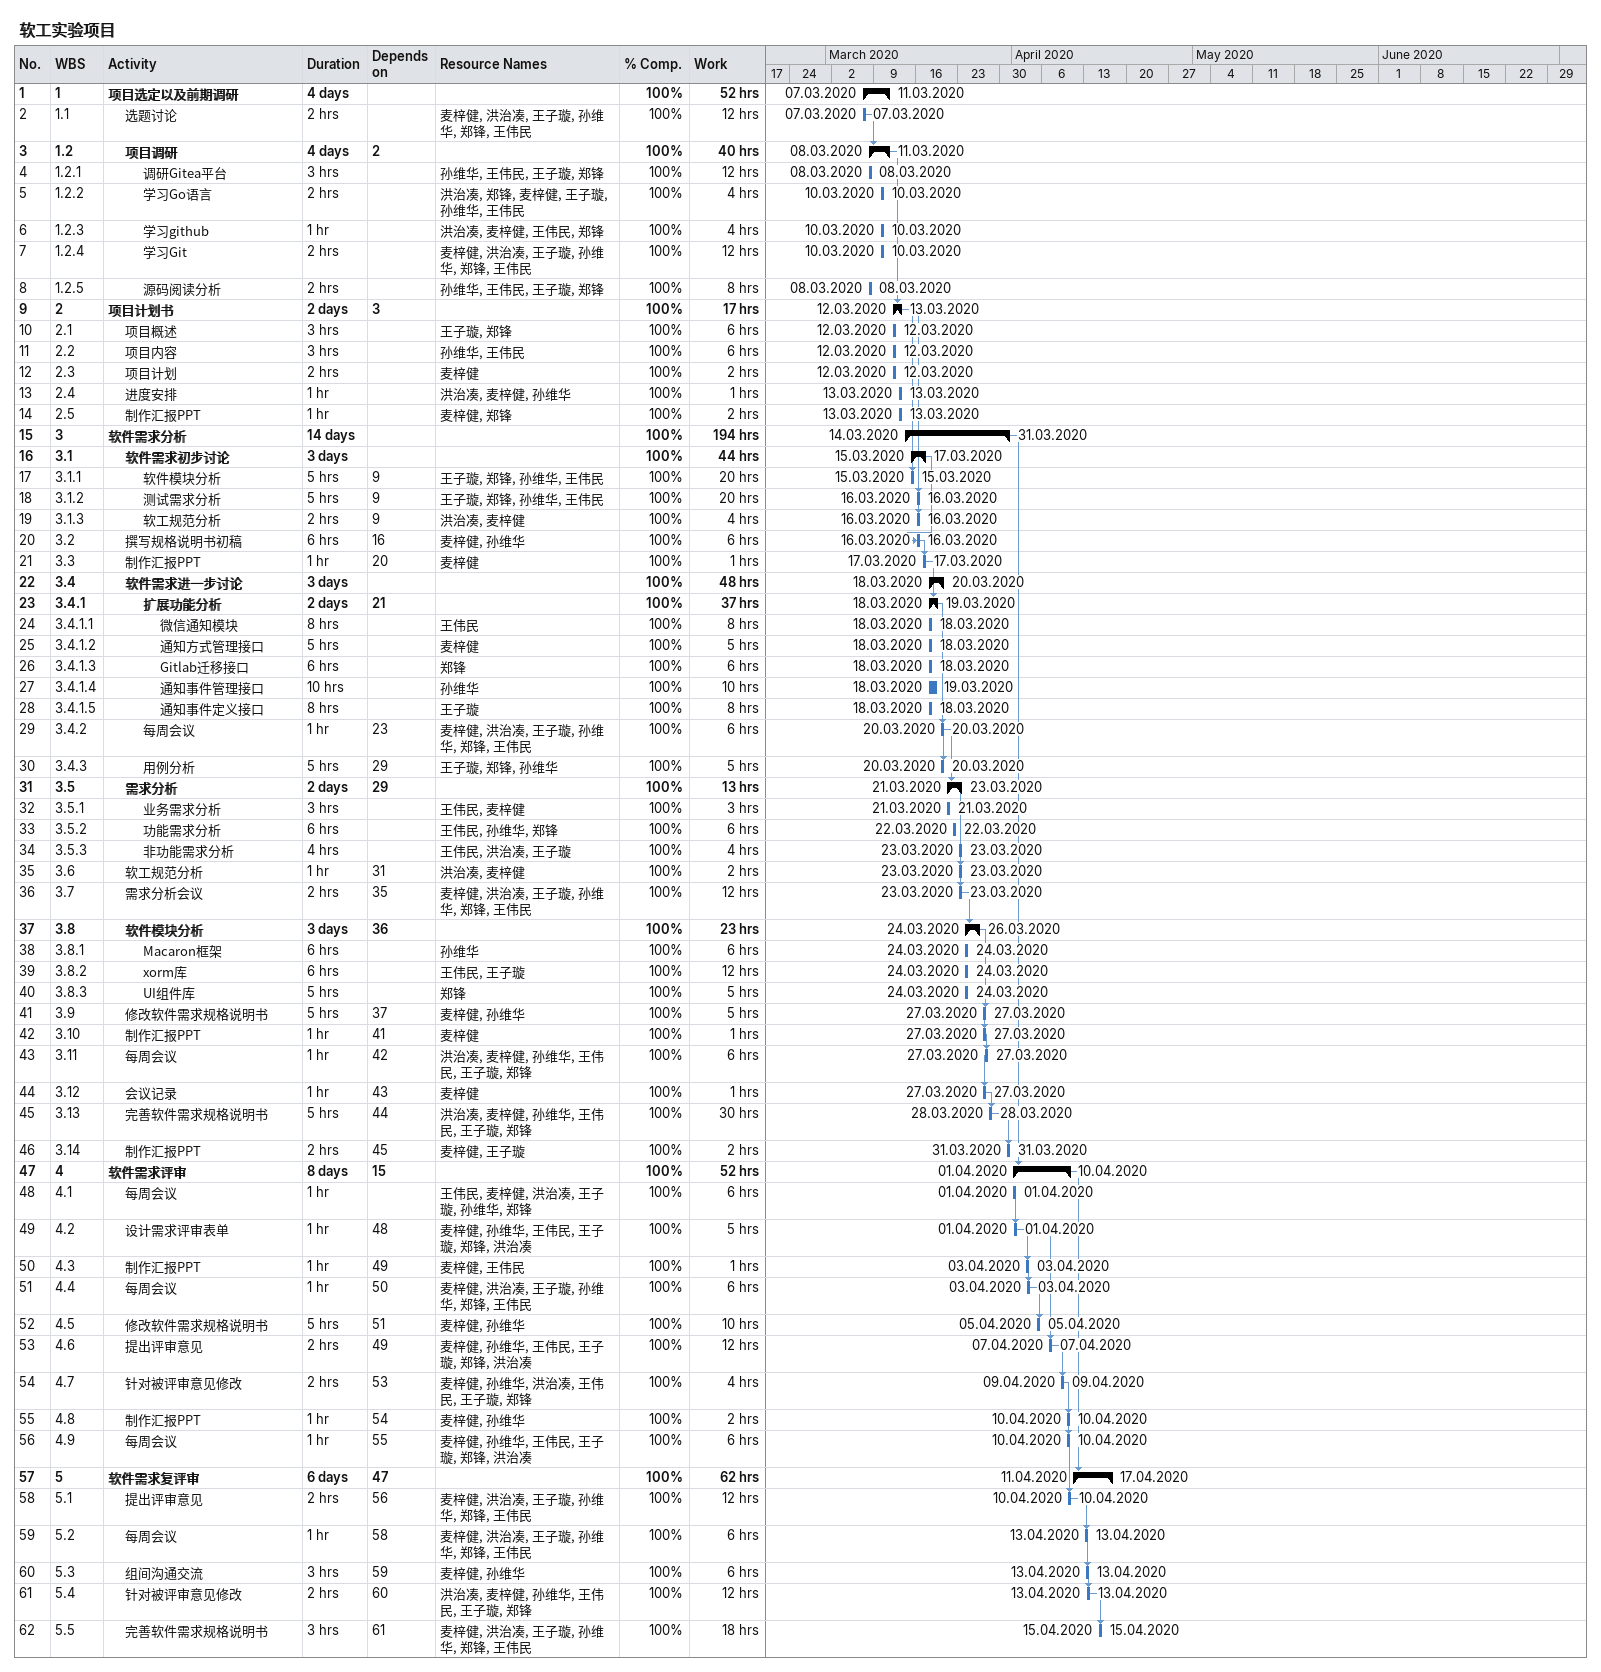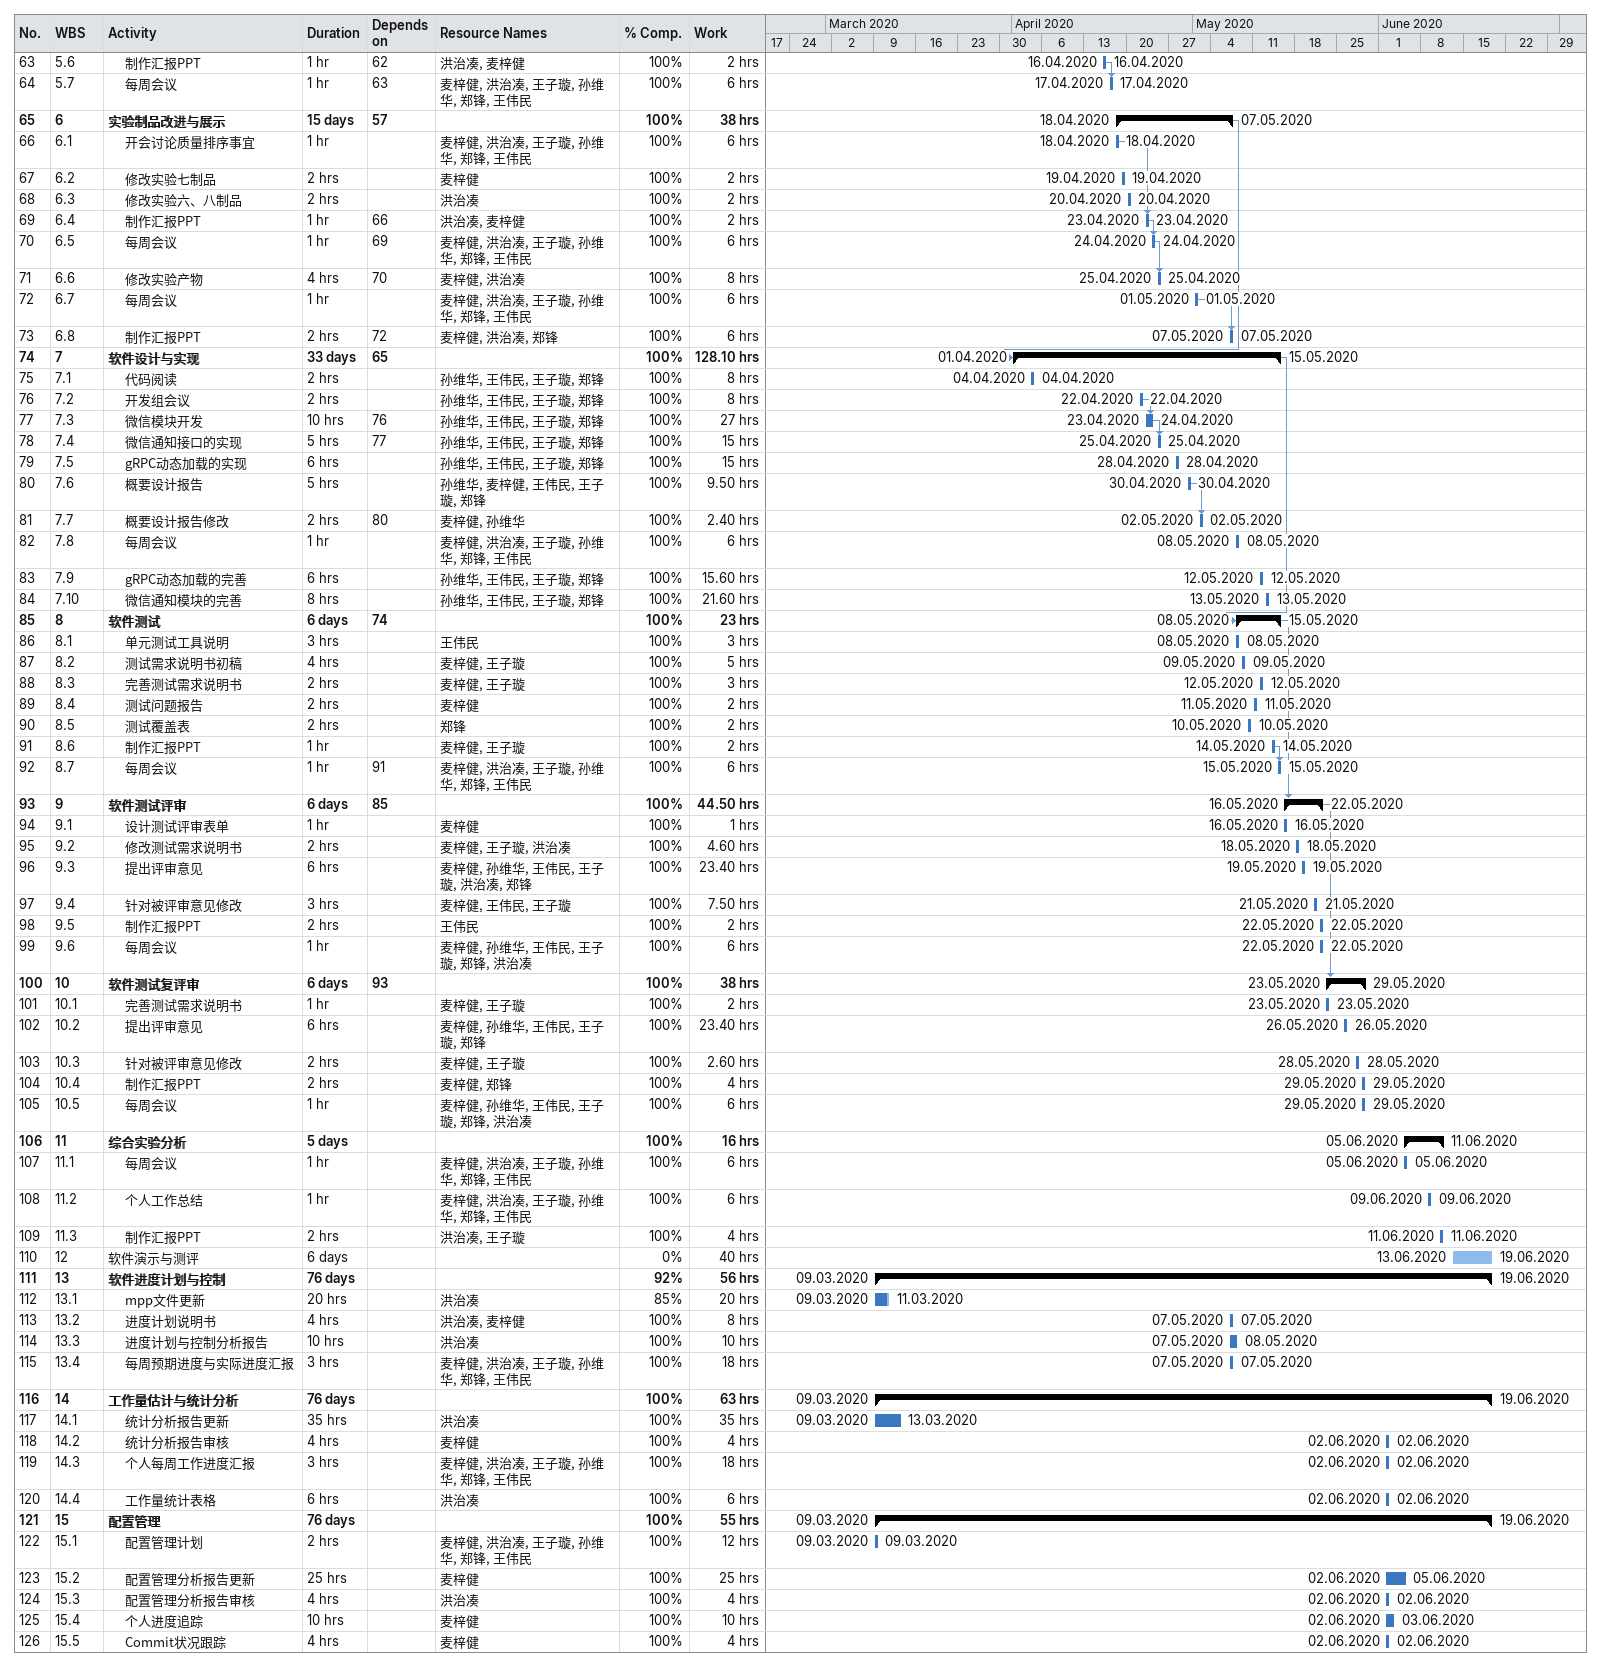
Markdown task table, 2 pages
软工实验项目

| ID | WBS | Task | Duration | Start | Finish | Predecessors | Resources | % complete | Work (h) |
|---|---|---|---|---|---|---|---|---|---|
| 1 | 1 | **项目选定以及前期调研** | 4d | 2020-03-07 | 2020-03-11 |  |  | 100 | 52 |
| 2 | 1.1 | 选题讨论 | 2h | 2020-03-07 | 2020-03-07 |  | 麦梓健, 洪治凑, 王子璇, 孙维华, 郑锋, 王伟民 | 100 | 12 |
| 3 | 1.2 | **项目调研** | 4d | 2020-03-08 | 2020-03-11 | 2 |  | 100 | 40 |
| 4 | 1.2.1 | 调研Gitea平台 | 3h | 2020-03-08 | 2020-03-08 |  | 孙维华, 王伟民, 王子璇, 郑锋 | 100 | 12 |
| 5 | 1.2.2 | 学习Go语言 | 2h | 2020-03-10 | 2020-03-10 |  | 洪治凑, 郑锋, 麦梓健, 王子璇, 孙维华, 王伟民 | 100 | 4 |
| 6 | 1.2.3 | 学习github | 1h | 2020-03-10 | 2020-03-10 |  | 洪治凑, 麦梓健, 王伟民, 郑锋 | 100 | 4 |
| 7 | 1.2.4 | 学习Git | 2h | 2020-03-10 | 2020-03-10 |  | 麦梓健, 洪治凑, 王子璇, 孙维华, 郑锋, 王伟民 | 100 | 12 |
| 8 | 1.2.5 | 源码阅读分析 | 2h | 2020-03-08 | 2020-03-08 |  | 孙维华, 王伟民, 王子璇, 郑锋 | 100 | 8 |
| 9 | 2 | **项目计划书** | 2d | 2020-03-12 | 2020-03-13 | 3 |  | 100 | 17 |
| 10 | 2.1 | 项目概述 | 3h | 2020-03-12 | 2020-03-12 |  | 王子璇, 郑锋 | 100 | 6 |
| 11 | 2.2 | 项目内容 | 3h | 2020-03-12 | 2020-03-12 |  | 孙维华, 王伟民 | 100 | 6 |
| 12 | 2.3 | 项目计划 | 2h | 2020-03-12 | 2020-03-12 |  | 麦梓健 | 100 | 2 |
| 13 | 2.4 | 进度安排 | 1h | 2020-03-13 | 2020-03-13 |  | 洪治凑, 麦梓健, 孙维华 | 100 | 1 |
| 14 | 2.5 | 制作汇报PPT | 1h | 2020-03-13 | 2020-03-13 |  | 麦梓健, 郑锋 | 100 | 2 |
| 15 | 3 | **软件需求分析** | 14d | 2020-03-14 | 2020-03-31 |  |  | 100 | 194 |
| 16 | 3.1 | **软件需求初步讨论** | 3d | 2020-03-15 | 2020-03-17 |  |  | 100 | 44 |
| 17 | 3.1.1 | 软件模块分析 | 5h | 2020-03-15 | 2020-03-15 | 9 | 王子璇, 郑锋, 孙维华, 王伟民 | 100 | 20 |
| 18 | 3.1.2 | 测试需求分析 | 5h | 2020-03-16 | 2020-03-16 | 9 | 王子璇, 郑锋, 孙维华, 王伟民 | 100 | 20 |
| 19 | 3.1.3 | 软工规范分析 | 2h | 2020-03-16 | 2020-03-16 | 9 | 洪治凑, 麦梓健 | 100 | 4 |
| 20 | 3.2 | 撰写规格说明书初稿 | 6h | 2020-03-16 | 2020-03-16 | 16 | 麦梓健, 孙维华 | 100 | 6 |
| 21 | 3.3 | 制作汇报PPT | 1h | 2020-03-17 | 2020-03-17 | 20 | 麦梓健 | 100 | 1 |
| 22 | 3.4 | **软件需求进一步讨论** | 3d | 2020-03-18 | 2020-03-20 |  |  | 100 | 48 |
| 23 | 3.4.1 | **扩展功能分析** | 2d | 2020-03-18 | 2020-03-19 | 21 |  | 100 | 37 |
| 24 | 3.4.1.1 | 微信通知模块 | 8h | 2020-03-18 | 2020-03-18 |  | 王伟民 | 100 | 8 |
| 25 | 3.4.1.2 | 通知方式管理接口 | 5h | 2020-03-18 | 2020-03-18 |  | 麦梓健 | 100 | 5 |
| 26 | 3.4.1.3 | Gitlab迁移接口 | 6h | 2020-03-18 | 2020-03-18 |  | 郑锋 | 100 | 6 |
| 27 | 3.4.1.4 | 通知事件管理接口 | 10h | 2020-03-18 | 2020-03-19 |  | 孙维华 | 100 | 10 |
| 28 | 3.4.1.5 | 通知事件定义接口 | 8h | 2020-03-18 | 2020-03-18 |  | 王子璇 | 100 | 8 |
| 29 | 3.4.2 | 每周会议 | 1h | 2020-03-20 | 2020-03-20 | 23 | 麦梓健, 洪治凑, 王子璇, 孙维华, 郑锋, 王伟民 | 100 | 6 |
| 30 | 3.4.3 | 用例分析 | 5h | 2020-03-20 | 2020-03-20 | 29 | 王子璇, 郑锋, 孙维华 | 100 | 5 |
| 31 | 3.5 | **需求分析** | 2d | 2020-03-21 | 2020-03-23 | 29 |  | 100 | 13 |
| 32 | 3.5.1 | 业务需求分析 | 3h | 2020-03-21 | 2020-03-21 |  | 王伟民, 麦梓健 | 100 | 3 |
| 33 | 3.5.2 | 功能需求分析 | 6h | 2020-03-22 | 2020-03-22 |  | 王伟民, 孙维华, 郑锋 | 100 | 6 |
| 34 | 3.5.3 | 非功能需求分析 | 4h | 2020-03-23 | 2020-03-23 |  | 王伟民, 洪治凑, 王子璇 | 100 | 4 |
| 35 | 3.6 | 软工规范分析 | 1h | 2020-03-23 | 2020-03-23 | 31 | 洪治凑, 麦梓健 | 100 | 2 |
| 36 | 3.7 | 需求分析会议 | 2h | 2020-03-23 | 2020-03-23 | 35 | 麦梓健, 洪治凑, 王子璇, 孙维华, 郑锋, 王伟民 | 100 | 12 |
| 37 | 3.8 | **软件模块分析** | 3d | 2020-03-24 | 2020-03-26 | 36 |  | 100 | 23 |
| 38 | 3.8.1 | Macaron框架 | 6h | 2020-03-24 | 2020-03-24 |  | 孙维华 | 100 | 6 |
| 39 | 3.8.2 | xorm库 | 6h | 2020-03-24 | 2020-03-24 |  | 王伟民, 王子璇 | 100 | 12 |
| 40 | 3.8.3 | UI组件库 | 5h | 2020-03-24 | 2020-03-24 |  | 郑锋 | 100 | 5 |
| 41 | 3.9 | 修改软件需求规格说明书 | 5h | 2020-03-27 | 2020-03-27 | 37 | 麦梓健, 孙维华 | 100 | 5 |
| 42 | 3.10 | 制作汇报PPT | 1h | 2020-03-27 | 2020-03-27 | 41 | 麦梓健 | 100 | 1 |
| 43 | 3.11 | 每周会议 | 1h | 2020-03-27 | 2020-03-27 | 42 | 洪治凑, 麦梓健, 孙维华, 王伟民, 王子璇, 郑锋 | 100 | 6 |
| 44 | 3.12 | 会议记录 | 1h | 2020-03-27 | 2020-03-27 | 43 | 麦梓健 | 100 | 1 |
| 45 | 3.13 | 完善软件需求规格说明书 | 5h | 2020-03-28 | 2020-03-28 | 44 | 洪治凑, 麦梓健, 孙维华, 王伟民, 王子璇, 郑锋 | 100 | 30 |
| 46 | 3.14 | 制作汇报PPT | 2h | 2020-03-31 | 2020-03-31 | 45 | 麦梓健, 王子璇 | 100 | 2 |
| 47 | 4 | **软件需求评审** | 8d | 2020-04-01 | 2020-04-10 | 15 |  | 100 | 52 |
| 48 | 4.1 | 每周会议 | 1h | 2020-04-01 | 2020-04-01 |  | 王伟民, 麦梓健, 洪治凑, 王子璇, 孙维华, 郑锋 | 100 | 6 |
| 49 | 4.2 | 设计需求评审表单 | 1h | 2020-04-01 | 2020-04-01 | 48 | 麦梓健, 孙维华, 王伟民, 王子璇, 郑锋, 洪治凑 | 100 | 5 |
| 50 | 4.3 | 制作汇报PPT | 1h | 2020-04-03 | 2020-04-03 | 49 | 麦梓健, 王伟民 | 100 | 1 |
| 51 | 4.4 | 每周会议 | 1h | 2020-04-03 | 2020-04-03 | 50 | 麦梓健, 洪治凑, 王子璇, 孙维华, 郑锋, 王伟民 | 100 | 6 |
| 52 | 4.5 | 修改软件需求规格说明书 | 5h | 2020-04-05 | 2020-04-05 | 51 | 麦梓健, 孙维华 | 100 | 10 |
| 53 | 4.6 | 提出评审意见 | 2h | 2020-04-07 | 2020-04-07 | 49 | 麦梓健, 孙维华, 王伟民, 王子璇, 郑锋, 洪治凑 | 100 | 12 |
| 54 | 4.7 | 针对被评审意见修改 | 2h | 2020-04-09 | 2020-04-09 | 53 | 麦梓健, 孙维华, 洪治凑, 王伟民, 王子璇, 郑锋 | 100 | 4 |
| 55 | 4.8 | 制作汇报PPT | 1h | 2020-04-10 | 2020-04-10 | 54 | 麦梓健, 孙维华 | 100 | 2 |
| 56 | 4.9 | 每周会议 | 1h | 2020-04-10 | 2020-04-10 | 55 | 麦梓健, 孙维华, 王伟民, 王子璇, 郑锋, 洪治凑 | 100 | 6 |
| 57 | 5 | **软件需求复评审** | 6d | 2020-04-11 | 2020-04-17 | 47 |  | 100 | 62 |
| 58 | 5.1 | 提出评审意见 | 2h | 2020-04-10 | 2020-04-10 | 56 | 麦梓健, 洪治凑, 王子璇, 孙维华, 郑锋, 王伟民 | 100 | 12 |
| 59 | 5.2 | 每周会议 | 1h | 2020-04-13 | 2020-04-13 | 58 | 麦梓健, 洪治凑, 王子璇, 孙维华, 郑锋, 王伟民 | 100 | 6 |
| 60 | 5.3 | 组间沟通交流 | 3h | 2020-04-13 | 2020-04-13 | 59 | 麦梓健, 孙维华 | 100 | 6 |
| 61 | 5.4 | 针对被评审意见修改 | 2h | 2020-04-13 | 2020-04-13 | 60 | 洪治凑, 麦梓健, 孙维华, 王伟民, 王子璇, 郑锋 | 100 | 12 |
| 62 | 5.5 | 完善软件需求规格说明书 | 3h | 2020-04-15 | 2020-04-15 | 61 | 麦梓健, 洪治凑, 王子璇, 孙维华, 郑锋, 王伟民 | 100 | 18 |
| 63 | 5.6 | 制作汇报PPT | 1h | 2020-04-16 | 2020-04-16 | 62 | 洪治凑, 麦梓健 | 100 | 2 |
| 64 | 5.7 | 每周会议 | 1h | 2020-04-17 | 2020-04-17 | 63 | 麦梓健, 洪治凑, 王子璇, 孙维华, 郑锋, 王伟民 | 100 | 6 |
| 65 | 6 | **实验制品改进与展示** | 15d | 2020-04-18 | 2020-05-07 | 57 |  | 100 | 38 |
| 66 | 6.1 | 开会讨论质量排序事宜 | 1h | 2020-04-18 | 2020-04-18 |  | 麦梓健, 洪治凑, 王子璇, 孙维华, 郑锋, 王伟民 | 100 | 6 |
| 67 | 6.2 | 修改实验七制品 | 2h | 2020-04-19 | 2020-04-19 |  | 麦梓健 | 100 | 2 |
| 68 | 6.3 | 修改实验六、八制品 | 2h | 2020-04-20 | 2020-04-20 |  | 洪治凑 | 100 | 2 |
| 69 | 6.4 | 制作汇报PPT | 1h | 2020-04-23 | 2020-04-23 | 66 | 洪治凑, 麦梓健 | 100 | 2 |
| 70 | 6.5 | 每周会议 | 1h | 2020-04-24 | 2020-04-24 | 69 | 麦梓健, 洪治凑, 王子璇, 孙维华, 郑锋, 王伟民 | 100 | 6 |
| 71 | 6.6 | 修改实验产物 | 4h | 2020-04-25 | 2020-04-25 | 70 | 麦梓健, 洪治凑 | 100 | 8 |
| 72 | 6.7 | 每周会议 | 1h | 2020-05-01 | 2020-05-01 |  | 麦梓健, 洪治凑, 王子璇, 孙维华, 郑锋, 王伟民 | 100 | 6 |
| 73 | 6.8 | 制作汇报PPT | 2h | 2020-05-07 | 2020-05-07 | 72 | 麦梓健, 洪治凑, 郑锋 | 100 | 6 |
| 74 | 7 | **软件设计与实现** | 33d | 2020-04-01 | 2020-05-15 | 65 |  | 100 | 128.10 |
| 75 | 7.1 | 代码阅读 | 2h | 2020-04-04 | 2020-04-04 |  | 孙维华, 王伟民, 王子璇, 郑锋 | 100 | 8 |
| 76 | 7.2 | 开发组会议 | 2h | 2020-04-22 | 2020-04-22 |  | 孙维华, 王伟民, 王子璇, 郑锋 | 100 | 8 |
| 77 | 7.3 | 微信模块开发 | 10h | 2020-04-23 | 2020-04-24 | 76 | 孙维华, 王伟民, 王子璇, 郑锋 | 100 | 27 |
| 78 | 7.4 | 微信通知接口的实现 | 5h | 2020-04-25 | 2020-04-25 | 77 | 孙维华, 王伟民, 王子璇, 郑锋 | 100 | 15 |
| 79 | 7.5 | gRPC动态加载的实现 | 6h | 2020-04-28 | 2020-04-28 |  | 孙维华, 王伟民, 王子璇, 郑锋 | 100 | 15 |
| 80 | 7.6 | 概要设计报告 | 5h | 2020-04-30 | 2020-04-30 |  | 孙维华, 麦梓健, 王伟民, 王子璇, 郑锋 | 100 | 9.50 |
| 81 | 7.7 | 概要设计报告修改 | 2h | 2020-05-02 | 2020-05-02 | 80 | 麦梓健, 孙维华 | 100 | 2.40 |
| 82 | 7.8 | 每周会议 | 1h | 2020-05-08 | 2020-05-08 |  | 麦梓健, 洪治凑, 王子璇, 孙维华, 郑锋, 王伟民 | 100 | 6 |
| 83 | 7.9 | gRPC动态加载的完善 | 6h | 2020-05-12 | 2020-05-12 |  | 孙维华, 王伟民, 王子璇, 郑锋 | 100 | 15.60 |
| 84 | 7.10 | 微信通知模块的完善 | 8h | 2020-05-13 | 2020-05-13 |  | 孙维华, 王伟民, 王子璇, 郑锋 | 100 | 21.60 |
| 85 | 8 | **软件测试** | 6d | 2020-05-08 | 2020-05-15 | 74 |  | 100 | 23 |
| 86 | 8.1 | 单元测试工具说明 | 3h | 2020-05-08 | 2020-05-08 |  | 王伟民 | 100 | 3 |
| 87 | 8.2 | 测试需求说明书初稿 | 4h | 2020-05-09 | 2020-05-09 |  | 麦梓健, 王子璇 | 100 | 5 |
| 88 | 8.3 | 完善测试需求说明书 | 2h | 2020-05-12 | 2020-05-12 |  | 麦梓健, 王子璇 | 100 | 3 |
| 89 | 8.4 | 测试问题报告 | 2h | 2020-05-11 | 2020-05-11 |  | 麦梓健 | 100 | 2 |
| 90 | 8.5 | 测试覆盖表 | 2h | 2020-05-10 | 2020-05-10 |  | 郑锋 | 100 | 2 |
| 91 | 8.6 | 制作汇报PPT | 1h | 2020-05-14 | 2020-05-14 |  | 麦梓健, 王子璇 | 100 | 2 |
| 92 | 8.7 | 每周会议 | 1h | 2020-05-15 | 2020-05-15 | 91 | 麦梓健, 洪治凑, 王子璇, 孙维华, 郑锋, 王伟民 | 100 | 6 |
| 93 | 9 | **软件测试评审** | 6d | 2020-05-16 | 2020-05-22 | 85 |  | 100 | 44.50 |
| 94 | 9.1 | 设计测试评审表单 | 1h | 2020-05-16 | 2020-05-16 |  | 麦梓健 | 100 | 1 |
| 95 | 9.2 | 修改测试需求说明书 | 2h | 2020-05-18 | 2020-05-18 |  | 麦梓健, 王子璇, 洪治凑 | 100 | 4.60 |
| 96 | 9.3 | 提出评审意见 | 6h | 2020-05-19 | 2020-05-19 |  | 麦梓健, 孙维华, 王伟民, 王子璇, 洪治凑, 郑锋 | 100 | 23.40 |
| 97 | 9.4 | 针对被评审意见修改 | 3h | 2020-05-21 | 2020-05-21 |  | 麦梓健, 王伟民, 王子璇 | 100 | 7.50 |
| 98 | 9.5 | 制作汇报PPT | 2h | 2020-05-22 | 2020-05-22 |  | 王伟民 | 100 | 2 |
| 99 | 9.6 | 每周会议 | 1h | 2020-05-22 | 2020-05-22 |  | 麦梓健, 孙维华, 王伟民, 王子璇, 郑锋, 洪治凑 | 100 | 6 |
| 100 | 10 | **软件测试复评审** | 6d | 2020-05-23 | 2020-05-29 | 93 |  | 100 | 38 |
| 101 | 10.1 | 完善测试需求说明书 | 1h | 2020-05-23 | 2020-05-23 |  | 麦梓健, 王子璇 | 100 | 2 |
| 102 | 10.2 | 提出评审意见 | 6h | 2020-05-26 | 2020-05-26 |  | 麦梓健, 孙维华, 王伟民, 王子璇, 郑锋 | 100 | 23.40 |
| 103 | 10.3 | 针对被评审意见修改 | 2h | 2020-05-28 | 2020-05-28 |  | 麦梓健, 王子璇 | 100 | 2.60 |
| 104 | 10.4 | 制作汇报PPT | 2h | 2020-05-29 | 2020-05-29 |  | 麦梓健, 郑锋 | 100 | 4 |
| 105 | 10.5 | 每周会议 | 1h | 2020-05-29 | 2020-05-29 |  | 麦梓健, 孙维华, 王伟民, 王子璇, 郑锋, 洪治凑 | 100 | 6 |
| 106 | 11 | **综合实验分析** | 5d | 2020-06-05 | 2020-06-11 |  |  | 100 | 16 |
| 107 | 11.1 | 每周会议 | 1h | 2020-06-05 | 2020-06-05 |  | 麦梓健, 洪治凑, 王子璇, 孙维华, 郑锋, 王伟民 | 100 | 6 |
| 108 | 11.2 | 个人工作总结 | 1h | 2020-06-09 | 2020-06-09 |  | 麦梓健, 洪治凑, 王子璇, 孙维华, 郑锋, 王伟民 | 100 | 6 |
| 109 | 11.3 | 制作汇报PPT | 2h | 2020-06-11 | 2020-06-11 |  | 洪治凑, 王子璇 | 100 | 4 |
| 110 | 12 | 软件演示与测评 | 6d | 2020-06-13 | 2020-06-19 |  |  | 0 | 40 |
| 111 | 13 | **软件进度计划与控制** | 76d | 2020-03-09 | 2020-06-19 |  |  | 92 | 56 |
| 112 | 13.1 | mpp文件更新 | 20h | 2020-03-09 | 2020-03-11 |  | 洪治凑 | 85 | 20 |
| 113 | 13.2 | 进度计划说明书 | 4h | 2020-05-07 | 2020-05-07 |  | 洪治凑, 麦梓健 | 100 | 8 |
| 114 | 13.3 | 进度计划与控制分析报告 | 10h | 2020-05-07 | 2020-05-08 |  | 洪治凑 | 100 | 10 |
| 115 | 13.4 | 每周预期进度与实际进度汇报 | 3h | 2020-05-07 | 2020-05-07 |  | 麦梓健, 洪治凑, 王子璇, 孙维华, 郑锋, 王伟民 | 100 | 18 |
| 116 | 14 | **工作量估计与统计分析** | 76d | 2020-03-09 | 2020-06-19 |  |  | 100 | 63 |
| 117 | 14.1 | 统计分析报告更新 | 35h | 2020-03-09 | 2020-03-13 |  | 洪治凑 | 100 | 35 |
| 118 | 14.2 | 统计分析报告审核 | 4h | 2020-06-02 | 2020-06-02 |  | 麦梓健 | 100 | 4 |
| 119 | 14.3 | 个人每周工作进度汇报 | 3h | 2020-06-02 | 2020-06-02 |  | 麦梓健, 洪治凑, 王子璇, 孙维华, 郑锋, 王伟民 | 100 | 18 |
| 120 | 14.4 | 工作量统计表格 | 6h | 2020-06-02 | 2020-06-02 |  | 洪治凑 | 100 | 6 |
| 121 | 15 | **配置管理** | 76d | 2020-03-09 | 2020-06-19 |  |  | 100 | 55 |
| 122 | 15.1 | 配置管理计划 | 2h | 2020-03-09 | 2020-03-09 |  | 麦梓健, 洪治凑, 王子璇, 孙维华, 郑锋, 王伟民 | 100 | 12 |
| 123 | 15.2 | 配置管理分析报告更新 | 25h | 2020-06-02 | 2020-06-05 |  | 麦梓健 | 100 | 25 |
| 124 | 15.3 | 配置管理分析报告审核 | 4h | 2020-06-02 | 2020-06-02 |  | 洪治凑 | 100 | 4 |
| 125 | 15.4 | 个人进度追踪 | 10h | 2020-06-02 | 2020-06-03 |  | 麦梓健 | 100 | 10 |
| 126 | 15.5 | Commit状况跟踪 | 4h | 2020-06-02 | 2020-06-02 |  | 麦梓健 | 100 | 4 |
